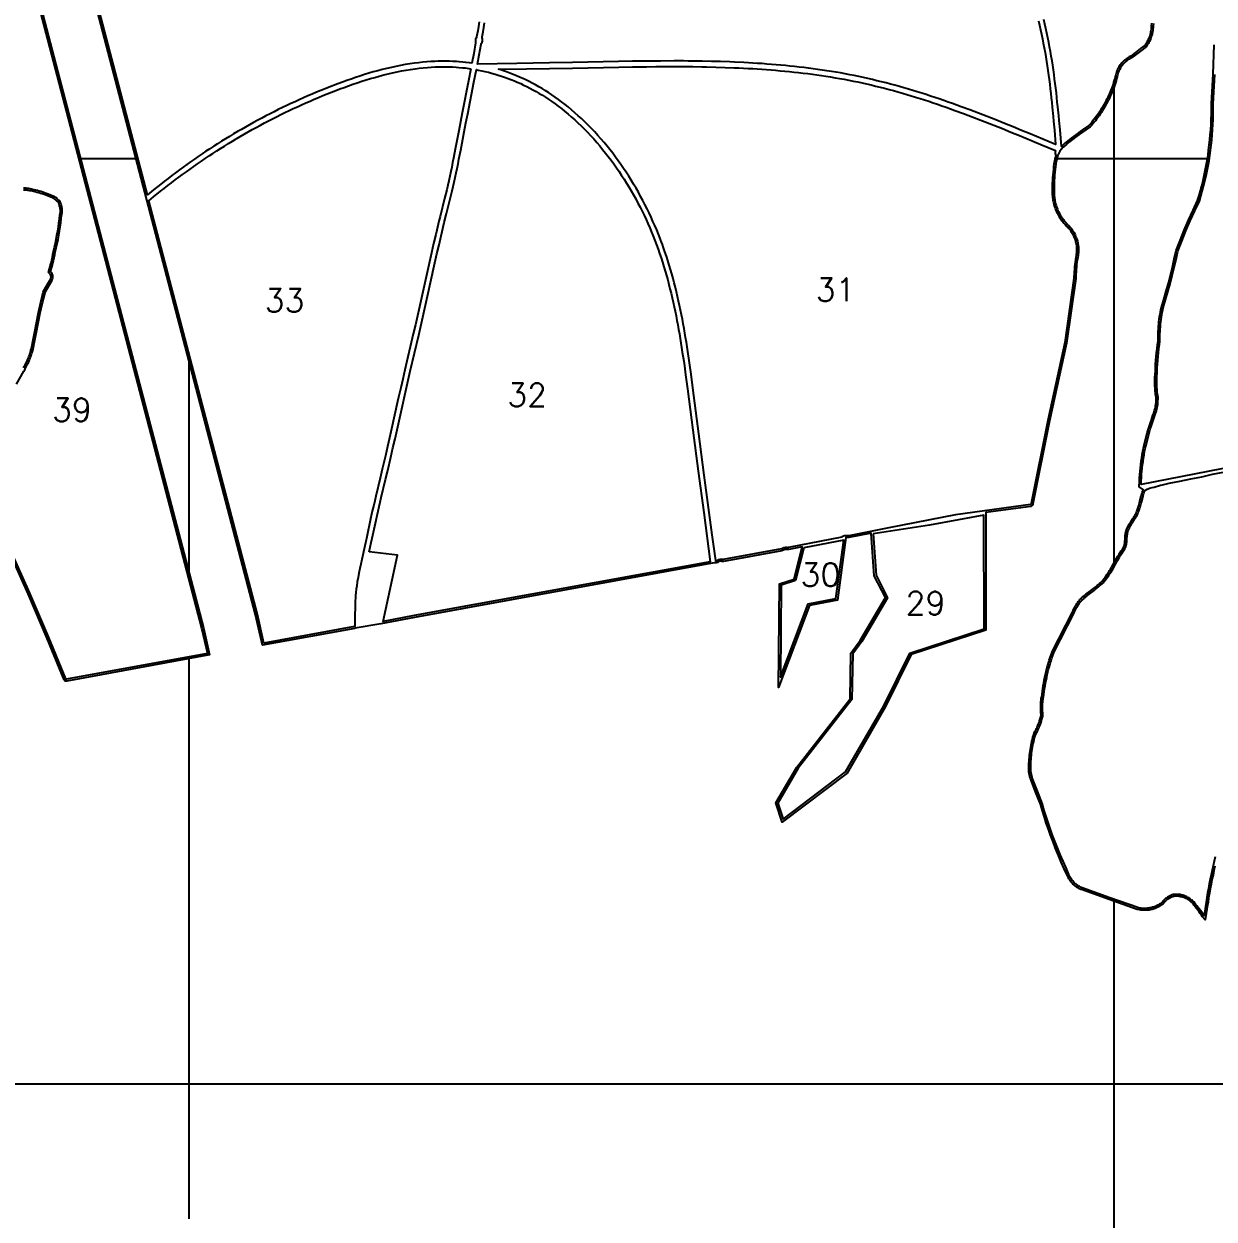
# Model space of a CAD drawing. Header units: metres. Extents: x 731436 to 734980, y 7842414 to 7847426.
# Drawn here: x 732121 to 733408, y 7845154 to 7846445 of the extents above; entities that cross this region are included whole.
import ezdxf
from ezdxf.enums import TextEntityAlignment as Align

# ---------------------------------------------------------------- set-up
doc = ezdxf.new("R2010")
doc.units = ezdxf.units.M
doc.header["$LTSCALE"] = 0.6
for name, color, linetype in [('0114001293', 1, 'Continuous'), ('0114001293025', 5, 'Continuous'), ('0114001293027', 5, 'Continuous'), ('0114001293029', 5, 'Continuous'), ('0114001293030', 5, 'Continuous'), ('0114001293031', 5, 'Continuous'), ('0114001293032', 5, 'Continuous'), ('0114001293033', 5, 'Continuous'), ('0114001293034', 5, 'Continuous'), ('0114001293035', 5, 'Continuous'), ('0114001293036', 5, 'Continuous'), ('0114001293039', 5, 'Continuous'), ('MALHA', 8, 'Continuous'), ('TEXTO', 7, 'Continuous')]:
    doc.layers.add(name, color=color, linetype=linetype)
doc.styles.add('Simplex', font='simplex.shx')

msp = doc.modelspace()

# ---------------------------------------------------------------- linework, layer by layer
at = {"layer": '0114001293'}
for points in [[(733342.3, 7846445.7), (733342, 7846443), (733342, 7846442.2), (733342, 7846440.9), (733341.9, 7846440.3), (733341.8, 7846439), (733341.6, 7846437.7), (733341.4, 7846436.4), (733341.1, 7846435.1), (733341, 7846434.4), (733340.7, 7846433.2), (733340.3, 7846431.9), (733340.1, 7846431.3), (733339.6, 7846430), (733339.2, 7846428.8), (733338.7, 7846427.6), (733338.1, 7846426.4), (733337.5, 7846425.2), (733336.9, 7846424.1), (733336.5, 7846423.5), (733335.8, 7846422.4), (733334.9, 7846421.1), (733329.7, 7846417), (733324.2, 7846412.8), (733318.8, 7846408.8), (733317.3, 7846408), (733316, 7846407.3), (733314.8, 7846406.5), (733313.6, 7846405.6), (733312.5, 7846404.6), (733311.8, 7846404), (733311.1, 7846403.3), (733310.4, 7846402.6), (733309.7, 7846401.9), (733308.8, 7846400.8), (733308.2, 7846400), (733307.4, 7846398.8), (733306.8, 7846398), (733306.3, 7846397.1), (733305.9, 7846396.2), (733305.5, 7846395.4), (733305.1, 7846394.5), (733304.7, 7846393.6), (733304.3, 7846392.7), (733303.9, 7846391.3), (733303.5, 7846389.8), (733303.3, 7846388.9), (733303.1, 7846388.1), (733302.6, 7846386), (733302, 7846383.9), (733301.3, 7846381.7), (733300.6, 7846379.6), (733299.9, 7846377.5), (733299.2, 7846375.4), (733298.4, 7846373.4), (733297.5, 7846371.3), (733296.7, 7846369.3), (733295.8, 7846367.2), (733294.8, 7846365.2), (733293.9, 7846363.2), (733292.9, 7846361.2), (733291.8, 7846359.3), (733290.7, 7846357.3), (733289.6, 7846355.4), (733288.5, 7846353.5), (733287.3, 7846351.6), (733286.1, 7846349.7), (733284.9, 7846347.9), (733283.6, 7846346.1), (733282.3, 7846344.3), (733281, 7846342.5), (733279.6, 7846340.7), (733278.2, 7846339), (733276.8, 7846337.3), (733275.4, 7846335.6), (733274.1, 7846334.2), (733269.4, 7846330.9), (733264.5, 7846327.5), (733259.6, 7846323.9), (733254.8, 7846320.3), (733249.2, 7846316), (733248.3, 7846315.2), (733246.9, 7846314), (733246.1, 7846313.2), (733244.9, 7846312), (733241.3, 7846307.8), (733238.8, 7846302.6), (733238.7, 7846302.2), (733238.3, 7846301.1), (733238, 7846300.2), (733237.9, 7846299.6), (733237.8, 7846299.2), (733237.4, 7846296.8), (733236.9, 7846293.9), (733236.5, 7846291), (733236.1, 7846287.9), (733235.8, 7846285), (733235.6, 7846282), (733235.4, 7846279.1), (733235.2, 7846276.1), (733235.1, 7846273), (733235.1, 7846270.1), (733235.1, 7846267.6), (733235, 7846264.8), (733235, 7846263.1), (733235, 7846262.1), (733235.1, 7846261.2), (733235.2, 7846259.7), (733235.4, 7846257.9), (733235.5, 7846256.9), (733235.7, 7846255.3), (733235.9, 7846254.3), (733236.3, 7846252.7), (733236.7, 7846251), (733237.2, 7846249.3), (733237.7, 7846247.7), (733238, 7846246.8), (733238.6, 7846245.2), (733239.2, 7846243.8), (733240, 7846242.1), (733240.4, 7846241.2), (733241.1, 7846239.9), (733242, 7846238.4), (733243, 7846236.7), (733244, 7846235.3), (733245, 7846233.9), (733246, 7846232.5), (733247.2, 7846231.2), (733248.3, 7846229.9), (733249.6, 7846228.6), (733250.2, 7846228), (733250.8, 7846227.4), (733252.4, 7846225.7), (733253.3, 7846224.6), (733254.2, 7846223.5), (733254.5, 7846222.9), (733255.2, 7846221.9), (733256.3, 7846220.2), (733257.3, 7846218.4), (733257.8, 7846217.3), (733258.3, 7846216.1), (733258.8, 7846214.9), (733259.3, 7846213.6), (733259.9, 7846211.6), (733260.3, 7846210.4), (733260.6, 7846209.2), (733260.8, 7846207.9), (733261.1, 7846206.4), (733261.2, 7846205.8), (733261.3, 7846204.6), (733261.4, 7846203.2), (733261.4, 7846201.9), (733261.4, 7846200.5), (733261.4, 7846199.3), (733260.9, 7846195.3), (733260.5, 7846192.8), (733260.1, 7846190.3), (733259.7, 7846187.8), (733259.4, 7846185.2), (733259.2, 7846182.6), (733258.9, 7846180), (733258.8, 7846177.4), (733258.6, 7846174.8), (733258.5, 7846172.3), (733258.5, 7846170.7), (733258.5, 7846170.3), (733248.6, 7846100.5), (733230.1, 7846016.3), (733212.2, 7845926.6), (733212, 7845925.9), (733211.8, 7845925.3), (733211.1, 7845924.4), (733210.2, 7845924), (733209.7, 7845923.9), (733161.3, 7845917.2), (733161.3, 7845790.1), (733080.6, 7845763.8), (733052.9, 7845707.6), (733011.2, 7845635.7), (732941, 7845582.6), (732934.1, 7845603.5), (732956.8, 7845642.1), (733014.4, 7845716), (733015.4, 7845765.2), (733025.3, 7845779.1), (733052.7, 7845825.4), (733040.5, 7845848.9), (733037.3, 7845895.1), (733013.3, 7845890.3), (733012.6, 7845890.2), (733011.7, 7845890.2), (733010.9, 7845890.3), (733010.3, 7845890.3), (733010, 7845890.3), (733010, 7845890.3), (733000.8, 7845822.7), (732970.6, 7845816.8), (732937, 7845728.2), (732938.1, 7845840.3), (732953.9, 7845845.3), (732962.7, 7845880.3), (732948.1, 7845877.4), (732947.4, 7845877.3), (732946.6, 7845877.3), (732945.9, 7845877.4), (732945.2, 7845877.4), (732944.3, 7845877.3), (732944.1, 7845877.3), (732943.4, 7845877.1), (732943.1, 7845876.9), (732942.6, 7845876.7), (732942.1, 7845876.5), (732941.3, 7845876.2), (732940.8, 7845876), (732877.5, 7845864.5), (732876.9, 7845864.5), (732875.9, 7845864.5), (732875.4, 7845864.6), (732874.6, 7845864.7), (732873.8, 7845864.7), (732873.1, 7845864.5), (732872.3, 7845864.1), (732871.5, 7845863.5), (732871, 7845863.4), (732870.6, 7845863.3), (732869.8, 7845863.1), (732867.7, 7845863), (732543.7, 7845803.9), (732507.1, 7845797.2), (732479.6, 7845792.2), (732479.1, 7845792.1), (732379.2, 7845773.9), (732371.8, 7845806.6), (732269.7, 7846196), (732254.3, 7846255.1), (732141.1, 7846687.4)], [(732098.2, 7846622), (732213.6, 7846181.3), (732315.5, 7845792.8), (732322.1, 7845763.4), (732167.7, 7845735.2), (732167.2, 7845735.1), (732165.9, 7845735.1), (732165.1, 7845736.3), (732164.9, 7845736.7), (732146.5, 7845781.3), (732125.9, 7845829.3), (732104.6, 7845877)], [(733408.8, 7845535.3), (733407.8, 7845530.4), (733406.8, 7845525.5), (733405.7, 7845520.6), (733404.8, 7845515.7), (733403.9, 7845510.8), (733403, 7845506), (733402.1, 7845501.1), (733401.4, 7845496.1), (733400.6, 7845491.2), (733399.2, 7845481.4), (733398.2, 7845477.3), (733395.5, 7845480.6), (733394.3, 7845482.3), (733393, 7845484.1), (733391.7, 7845485.9), (733390.3, 7845487.7), (733389, 7845489.4), (733387.6, 7845491.1), (733386.8, 7845492.4), (733386.2, 7845493.1), (733385.7, 7845493.8), (733384.9, 7845494.8), (733384.3, 7845495.4), (733383.8, 7845495.8), (733383.2, 7845496.4), (733382.5, 7845497.1), (733381.6, 7845497.8), (733380.9, 7845498.3), (733380.3, 7845498.7), (733379.6, 7845499.2), (733378.7, 7845499.7), (733377.6, 7845500.3), (733376.9, 7845500.6), (733376.1, 7845500.9), (733375.3, 7845501.2), (733374.5, 7845501.5), (733373.7, 7845501.7), (733372.9, 7845502), (733371.7, 7845502.2), (733370.9, 7845502.4), (733370.2, 7845502.5), (733368.8, 7845502.6), (733368, 7845502.7), (733367.3, 7845502.7), (733366.1, 7845502.7), (733365.2, 7845502.6), (733364.5, 7845502.5), (733364.2, 7845502.4), (733363.3, 7845502.2), (733362.6, 7845501.9), (733362, 7845501.7), (733361.3, 7845501.4), (733360.7, 7845501.1), (733360, 7845500.7), (733359.4, 7845500.4), (733358.8, 7845500), (733358.2, 7845499.6), (733357.3, 7845499), (733356.7, 7845498.6), (733356, 7845498), (733355.4, 7845497.4), (733354.7, 7845496.7), (733354.1, 7845496.1), (733353.7, 7845495.5), (733353, 7845494.7), (733352.4, 7845494.1), (733352.2, 7845493.9), (733350.9, 7845493), (733349.9, 7845492.4), (733349, 7845491.8), (733348.1, 7845491.3), (733347.1, 7845490.8), (733345.7, 7845490.1), (733344.1, 7845489.5), (733343.1, 7845489.1), (733342.1, 7845488.8), (733341, 7845488.5), (733340, 7845488.2), (733338.9, 7845488), (733337.8, 7845487.8), (733336.7, 7845487.7), (733335.7, 7845487.6), (733334.1, 7845487.5), (733332.9, 7845487.5), (733331.9, 7845487.5), (733330.8, 7845487.6), (733329.7, 7845487.7), (733328.6, 7845487.8), (733327.5, 7845488), (733326, 7845488.3), (733324.9, 7845488.5), (733294.7, 7845499.1), (733264.8, 7845509.8), (733263.9, 7845510.1), (733262.6, 7845510.7), (733261.4, 7845511.4), (733260.5, 7845511.9), (733259.4, 7845512.6), (733258.6, 7845513.2), (733257.8, 7845513.7), (733257.1, 7845514.3), (733256.4, 7845515), (733255.4, 7845515.9), (733254.4, 7845516.9), (733253.5, 7845518), (733252.7, 7845519.1), (733251.9, 7845520.3), (733251.1, 7845521.5), (733250.5, 7845522.7), (733249.8, 7845524), (733249.3, 7845525.4), (733246, 7845532.4), (733242.8, 7845539.6), (733239.7, 7845546.8), (733236.7, 7845554.1), (733233.9, 7845561.5), (733231.1, 7845568.8), (733228.8, 7845575.3), (733226.6, 7845581.7), (733224.5, 7845588.2), (733222.5, 7845594.8), (733220.7, 7845601.1), (733220.6, 7845601.5), (733215, 7845615.6), (733209.5, 7845630), (733209.3, 7845630.4), (733207.8, 7845637), (733207.7, 7845637.7), (733207.7, 7845639.7), (733207.7, 7845641.9), (733207.7, 7845644.1), (733207.8, 7845646.3), (733207.9, 7845648.5), (733208.1, 7845650.7), (733208.3, 7845652.8), (733208.5, 7845655), (733208.7, 7845657.2), (733209, 7845659.4), (733209.4, 7845661.5), (733209.7, 7845663.7), (733210.1, 7845665.8), (733210.6, 7845668), (733211.1, 7845670.1), (733211.6, 7845672.2), (733212.1, 7845674.4), (733212.7, 7845676.5), (733213.3, 7845678.4), (733213.6, 7845679.1), (733214.6, 7845680.9), (733215.1, 7845681.9), (733216.1, 7845683.9), (733216.6, 7845685), (733217.1, 7845686), (733217.9, 7845688.1), (733218.7, 7845690.2), (733219.4, 7845692.3), (733220, 7845694.5), (733220.3, 7845695.6), (733220.8, 7845697.7), (733220.9, 7845698.1), (733220.9, 7845698.5), (733220.9, 7845699), (733220.8, 7845700.6), (733220.6, 7845702.9), (733220.6, 7845704.2), (733220.5, 7845706.6), (733220.6, 7845709), (733220.6, 7845710.2), (733220.8, 7845712.6), (733220.9, 7845713.8), (733221.2, 7845716.2), (733221.6, 7845718.6), (733222, 7845720.7), (733222.1, 7845721), (733222.4, 7845723.9), (733222.8, 7845727), (733223.3, 7845730.1), (733223.8, 7845733.2), (733224.4, 7845736.3), (733225, 7845739.4), (733225.7, 7845742.5), (733226.4, 7845745.5), (733227.2, 7845748.6), (733228, 7845751.6), (733228.9, 7845754.6), (733229.8, 7845757.7), (733230.8, 7845760.7), (733231.8, 7845763.6), (733232.9, 7845766.5), (733233, 7845766.9), (733255, 7845809.6), (733255.2, 7845810.2), (733255.3, 7845810.6), (733255.6, 7845811.4), (733255.8, 7845811.8), (733257.1, 7845814.4), (733258, 7845816.1), (733258.8, 7845817.5), (733259.7, 7845818.9), (733260.5, 7845820.1), (733261.1, 7845821), (733261.7, 7845821.7), (733262.3, 7845822.5), (733263, 7845823.3), (733263.8, 7845824.1), (733264.7, 7845825), (733265.4, 7845825.7), (733266.4, 7845826.5), (733268, 7845827.8), (733269.8, 7845829.3), (733271.6, 7845830.7), (733277.2, 7845834.8), (733278.7, 7845836), (733280.1, 7845837.1), (733281.7, 7845838.4), (733282.9, 7845839.5), (733284.2, 7845840.6), (733285.4, 7845841.8), (733286.5, 7845842.9), (733287.6, 7845844.2), (733288.9, 7845845.7), (733290.1, 7845847.2), (733291.2, 7845848.8), (733292.4, 7845850.6), (733293.7, 7845852.5), (733294.9, 7845854.5), (733296, 7845856.2), (733297, 7845858), (733301.8, 7845866.4), (733302.9, 7845868.4), (733303.9, 7845870.1), (733305.2, 7845872.2), (733306.5, 7845874.2), (733307.5, 7845875.8), (733309.2, 7845878.2), (733309.7, 7845879), (733310.2, 7845879.8), (733310.5, 7845880.4), (733310.7, 7845880.9), (733310.8, 7845881.2), (733311.1, 7845882), (733311.1, 7845882.3), (733311.3, 7845883.1), (733311.4, 7845884), (733311.5, 7845885.3), (733311.8, 7845889.2), (733311.9, 7845891.4), (733312, 7845893), (733312.2, 7845894.2), (733312.3, 7845895), (733312.5, 7845895.8), (733312.7, 7845896.6), (733312.9, 7845897.3), (733313.2, 7845898.1), (733313.4, 7845898.9), (733314, 7845900.4), (733314.7, 7845901.8), (733315.4, 7845903.2), (733316.2, 7845904.6), (733317, 7845905.9), (733317.8, 7845907.2), (733320.5, 7845911.2), (733321.2, 7845912.4), (733321.6, 7845913), (733322.3, 7845914.2), (733322.9, 7845915.5), (733323.6, 7845916.8), (733324.1, 7845918.1), (733324.7, 7845919.5), (733325.4, 7845921.5), (733325.9, 7845922.9), (733326.5, 7845925), (733327.3, 7845927.8), (733327.8, 7845929.9), (733329.3, 7845935.7), (733329.7, 7845937.2), (733330.1, 7845938.8), (733330.4, 7845939.6), (733330.6, 7845940), (733330.9, 7845940.8), (733331.4, 7845941.6), (733331.7, 7845942), (733327, 7845945.2), (733327.2, 7845951.3), (733327.4, 7845954.9), (733327.6, 7845958.5), (733327.9, 7845962.1), (733328.3, 7845965.6), (733328.7, 7845969.2), (733329.2, 7845972.8), (733329.7, 7845976.4), (733330.3, 7845979.9), (733331, 7845983.5), (733331.7, 7845987), (733332.5, 7845990.5), (733333.5, 7845994.9), (733334.6, 7845999.2), (733335.8, 7846003.6), (733337.1, 7846007.9), (733338.4, 7846012.1), (733339.8, 7846016.4), (733341.2, 7846020.6), (733342.7, 7846024.8), (733343.3, 7846026.4), (733343.7, 7846028), (733344.1, 7846029.6), (733344.5, 7846031.2), (733344.8, 7846032.8), (733345, 7846034.4), (733345.2, 7846036.1), (733345.2, 7846036.9), (733345.3, 7846038.5), (733345.4, 7846040.2), (733345.4, 7846041.7), (733345.1, 7846043.3), (733344.8, 7846045), (733344.6, 7846046.7), (733344.4, 7846048.4), (733344.3, 7846050.2), (733344.1, 7846051.9), (733344, 7846053.7), (733344, 7846055.4), (733343.9, 7846057.1), (733343.9, 7846058.9), (733343.9, 7846060.6), (733344, 7846062.4), (733344, 7846064.1), (733344.2, 7846065.8), (733344.3, 7846067.6), (733344.5, 7846069.2), (733344.6, 7846073.4), (733344.8, 7846077.6), (733345.1, 7846081.8), (733345.4, 7846086.1), (733345.8, 7846090.3), (733346.3, 7846094.5), (733346.8, 7846098.7), (733347.4, 7846102.7), (733347.4, 7846105.2), (733347.4, 7846107.8), (733347.4, 7846110.4), (733347.5, 7846113), (733347.7, 7846115.7), (733347.9, 7846118.3), (733348.1, 7846120.9), (733348.4, 7846123.5), (733348.7, 7846126.1), (733349.1, 7846128.7), (733349.5, 7846131.3), (733350, 7846133.8), (733350.5, 7846136.4), (733351, 7846139), (733353.7, 7846147.7), (733356.2, 7846156.4), (733358.6, 7846165.1), (733360.8, 7846173.8), (733362.9, 7846182.5), (733364.9, 7846191.3), (733366.8, 7846200.3), (733371.2, 7846211.4), (733375.7, 7846222.4), (733380.4, 7846233.2), (733385.3, 7846244), (733390.2, 7846254.5), (733391.8, 7846259.8), (733393.3, 7846265.1), (733394.7, 7846270.5), (733396.1, 7846276), (733397.3, 7846281.4), (733398.5, 7846286.9), (733399.5, 7846292.4), (733400.5, 7846297.9), (733401.4, 7846303.4), (733402.1, 7846308.9), (733402.8, 7846314.5), (733403.4, 7846320), (733403.9, 7846325.6), (733404.3, 7846331.2), (733404.7, 7846336.7), (733404.9, 7846342.3), (733405, 7846347.9), (733405.1, 7846353.5), (733405, 7846359.2), (733406.8, 7846390.9), (733408.1, 7846422.6)], [(732121.1, 7846073.7), (732121.8, 7846075), (732122.5, 7846076.3), (732123.2, 7846077.7), (732123.8, 7846079), (732124.4, 7846080.4), (732125.1, 7846081.8), (732125.6, 7846083.1), (732126.2, 7846084.5), (732126.7, 7846085.9), (732127.3, 7846087.4), (732127.8, 7846088.8), (732128.2, 7846090.3), (732128.7, 7846091.7), (732129, 7846093), (732129.5, 7846094.6), (732131.4, 7846103.9), (732133.2, 7846113.1), (732134.8, 7846122.2), (732137.1, 7846133.4), (732139.6, 7846144.6), (732142.3, 7846155.4), (732142.7, 7846156.5), (732145.2, 7846160.9), (732147.6, 7846165.2), (732150, 7846169.3), (732150.5, 7846170.3), (732150.7, 7846171.3), (732150.8, 7846172.3), (732150.6, 7846173.3), (732150.2, 7846174.2), (732149.7, 7846175), (732148.1, 7846176.6), (732148.2, 7846177.8), (732148.3, 7846178.2), (732149.1, 7846180.8), (732149.9, 7846183.9), (732150.7, 7846187), (732151.4, 7846190.1), (732152.2, 7846193.4), (732152.8, 7846196.5), (732153.3, 7846199.3), (732154.4, 7846203.9), (732155.4, 7846208.2), (732156.3, 7846212.7), (732157.1, 7846217.1), (732157.9, 7846221.6), (732158.6, 7846225.9), (732159.2, 7846230.4), (732159.7, 7846234.8), (732160.2, 7846238.5), (732160.2, 7846239.1), (732160.5, 7846240.5), (732160.6, 7846240.9), (732160.8, 7846242.4), (732160.8, 7846243.2), (732160.8, 7846244), (732160.8, 7846244.7), (732160.7, 7846245.5), (732160.5, 7846246.7), (732160.4, 7846247), (732160, 7846248.6), (732159.8, 7846249.8), (732159.5, 7846250.9), (732159, 7846251.8), (732158.3, 7846252.6), (732157.9, 7846253), (732157.2, 7846253.6), (732156.4, 7846254.5), (732156, 7846254.9), (732155.4, 7846255.4), (732155, 7846255.7), (732154.6, 7846256), (732153.9, 7846256.5), (732153.6, 7846256.7), (732153.1, 7846256.9), (732152.3, 7846257.3), (732150.5, 7846258), (732148.7, 7846258.8), (732146.8, 7846259.5), (732144.9, 7846260.3), (732143.1, 7846260.9), (732141.2, 7846261.6), (732139.3, 7846262.2), (732137.4, 7846262.7), (732135.5, 7846263.3), (732133.6, 7846263.8), (732131.6, 7846264.3), (732129.2, 7846264.8), (732127.7, 7846265.1), (732126.5, 7846265.3), (732125.6, 7846265.4), (732124.3, 7846265.6), (732123.2, 7846265.7), (732121.7, 7846265.8), (732120.9, 7846265.8)]]:
    msp.add_lwpolyline(points, dxfattribs=at)
at = {"layer": '0114001293025'}
msp.add_lwpolyline([(733409.1, 7845545.4), (733408, 7845540.6), (733406.9, 7845535.7), (733405.8, 7845530.8), (733404.8, 7845525.9), (733403.8, 7845521), (733402.8, 7845516.1), (733401.9, 7845511.2), (733401, 7845506.3), (733400.2, 7845501.4), (733399.4, 7845496.4), (733398.6, 7845491.5), (733397.2, 7845481.8), (733397.2, 7845481.6), (733397.2, 7845481.6), (733397.1, 7845481.8), (733395.9, 7845483.5), (733394.6, 7845485.3), (733393.3, 7845487.1), (733391.9, 7845488.9), (733390.6, 7845490.6), (733389.2, 7845492.3), (733388.4, 7845493.5), (733387.8, 7845494.4), (733387.2, 7845495.1), (733386.4, 7845496.1), (733385.7, 7845496.8), (733385.2, 7845497.3), (733384.6, 7845497.9), (733383.8, 7845498.6), (733382.8, 7845499.3), (733382.1, 7845499.9), (733381.4, 7845500.4), (733380.6, 7845500.9), (733379.7, 7845501.4), (733378.5, 7845502), (733377.7, 7845502.4), (733376.8, 7845502.8), (733376, 7845503.1), (733375.1, 7845503.4), (733374.3, 7845503.7), (733373.4, 7845503.9), (733372.1, 7845504.2), (733371.2, 7845504.4), (733370.5, 7845504.5), (733368.9, 7845504.6), (733368.1, 7845504.7), (733367.3, 7845504.7), (733366, 7845504.7), (733364.9, 7845504.6), (733364.1, 7845504.5), (733363.7, 7845504.4), (733362.7, 7845504.1), (733362, 7845503.8), (733361.2, 7845503.5), (733360.5, 7845503.2), (733359.8, 7845502.9), (733359.1, 7845502.5), (733358.4, 7845502.1), (733357.7, 7845501.7), (733357.1, 7845501.3), (733356.1, 7845500.6), (733355.4, 7845500.1), (733354.7, 7845499.5), (733354, 7845498.8), (733353.3, 7845498.1), (733352.6, 7845497.4), (733352.1, 7845496.8), (733351.5, 7845496), (733351.1, 7845495.6), (733351, 7845495.5), (733349.7, 7845494.6), (733348.9, 7845494), (733348, 7845493.5), (733347.1, 7845493), (733346.2, 7845492.6), (733344.9, 7845491.9), (733343.4, 7845491.3), (733342.5, 7845491), (733341.5, 7845490.7), (733340.5, 7845490.4), (733339.5, 7845490.2), (733338.5, 7845490), (733337.5, 7845489.8), (733336.5, 7845489.7), (733335.5, 7845489.6), (733334, 7845489.5), (733333, 7845489.5), (733331.9, 7845489.5), (733330.9, 7845489.5), (733329.9, 7845489.6), (733328.9, 7845489.8), (733327.9, 7845489.9), (733326.4, 7845490.2), (733325.5, 7845490.5), (733295.3, 7845500.9), (733265.5, 7845511.7), (733264.7, 7845512), (733263.5, 7845512.5), (733262.3, 7845513.1), (733261.6, 7845513.6), (733260.5, 7845514.3), (733259.8, 7845514.8), (733259.1, 7845515.3), (733258.4, 7845515.9), (733257.7, 7845516.4), (733256.8, 7845517.3), (733255.9, 7845518.3), (733255.1, 7845519.3), (733254.3, 7845520.3), (733253.5, 7845521.4), (733252.9, 7845522.5), (733252.2, 7845523.6), (733251.7, 7845524.8), (733251.1, 7845526.2), (733247.9, 7845533.2), (733244.7, 7845540.4), (733241.6, 7845547.6), (733238.6, 7845554.9), (733235.7, 7845562.2), (733233, 7845569.5), (733230.7, 7845575.9), (733228.5, 7845582.4), (733226.4, 7845588.8), (733224.4, 7845595.3), (733222.6, 7845601.7), (733222.5, 7845602.1), (733216.9, 7845616.3), (733211.4, 7845630.7), (733211.3, 7845631), (733209.8, 7845637.4), (733209.7, 7845637.9), (733209.7, 7845639.7), (733209.7, 7845641.9), (733209.7, 7845644.1), (733209.8, 7845646.2), (733209.9, 7845648.4), (733210.1, 7845650.5), (733210.2, 7845652.7), (733210.5, 7845654.8), (733210.7, 7845656.9), (733211, 7845659.1), (733211.3, 7845661.2), (733211.7, 7845663.3), (733212.1, 7845665.4), (733212.5, 7845667.6), (733213, 7845669.7), (733213.5, 7845671.8), (733214, 7845673.8), (733214.6, 7845675.9), (733215.2, 7845677.8), (733215.4, 7845678.2), (733216.4, 7845680), (733216.9, 7845681), (733217.9, 7845683.1), (733218.4, 7845684.1), (733218.9, 7845685.3), (733219.8, 7845687.4), (733220.6, 7845689.6), (733221.3, 7845691.8), (733221.9, 7845694), (733222.2, 7845695.1), (733222.8, 7845697.3), (733222.8, 7845697.7), (733222.9, 7845698.4), (733222.9, 7845699.1), (733222.8, 7845700.7), (733222.6, 7845703.1), (733222.6, 7845704.2), (733222.5, 7845706.6), (733222.6, 7845708.9), (733222.6, 7845710.1), (733222.8, 7845712.4), (733222.9, 7845713.6), (733223.2, 7845715.9), (733223.6, 7845718.2), (733224, 7845720.4), (733224, 7845720.7), (733224.4, 7845723.6), (733224.8, 7845726.7), (733225.3, 7845729.8), (733225.8, 7845732.9), (733226.3, 7845735.9), (733227, 7845739), (733227.6, 7845742), (733228.3, 7845745.1), (733229.1, 7845748.1), (733229.9, 7845751.1), (733230.8, 7845754.1), (733231.7, 7845757.1), (733232.7, 7845760), (733233.7, 7845763), (733234.7, 7845765.8), (733234.9, 7845766), (733256.8, 7845808.8), (733257.1, 7845809.5), (733257.2, 7845810), (733257.5, 7845810.7), (733257.6, 7845810.9), (733258.9, 7845813.5), (733259.7, 7845815.1), (733260.5, 7845816.5), (733261.3, 7845817.8), (733262.1, 7845819), (733262.7, 7845819.8), (733263.2, 7845820.4), (733263.8, 7845821.2), (733264.5, 7845821.9), (733265.2, 7845822.7), (733266.1, 7845823.5), (733266.8, 7845824.2), (733267.7, 7845825), (733269.2, 7845826.3), (733271, 7845827.7), (733272.8, 7845829.1), (733278.4, 7845833.2), (733279.9, 7845834.4), (733281.3, 7845835.5), (733282.9, 7845836.9), (733284.2, 7845838), (733285.5, 7845839.2), (733286.8, 7845840.4), (733287.9, 7845841.5), (733289.1, 7845842.9), (733290.4, 7845844.4), (733291.7, 7845846), (733292.8, 7845847.6), (733294.1, 7845849.4), (733295.4, 7845851.4), (733296.6, 7845853.4), (733297.7, 7845855.2), (733298.8, 7845857), (733303.5, 7845865.5), (733304.6, 7845867.4), (733305.6, 7845869.1), (733306.9, 7845871.1), (733308.2, 7845873.2), (733309.2, 7845874.7), (733310.9, 7845877.1), (733311.4, 7845878), (733311.9, 7845878.8), (733312.3, 7845879.6), (733312.6, 7845880.1), (733312.7, 7845880.6), (733313, 7845881.5), (733313.1, 7845881.9), (733313.3, 7845882.8), (733313.4, 7845883.8), (733313.5, 7845885.2), (733313.8, 7845889.1), (733313.9, 7845891.3), (733314, 7845892.8), (733314.2, 7845893.9), (733314.3, 7845894.6), (733314.5, 7845895.3), (733314.6, 7845896), (733314.8, 7845896.8), (733315.1, 7845897.5), (733315.3, 7845898.2), (733315.9, 7845899.6), (733316.5, 7845900.9), (733317.2, 7845902.2), (733317.9, 7845903.5), (733318.7, 7845904.8), (733319.5, 7845906.1), (733322.1, 7845910.1), (733322.9, 7845911.3), (733323.3, 7845912), (733324, 7845913.3), (733324.7, 7845914.6), (733325.4, 7845915.9), (733326, 7845917.3), (733326.6, 7845918.8), (733327.3, 7845920.8), (733327.8, 7845922.3), (733328.5, 7845924.4), (733329.2, 7845927.3), (733329.8, 7845929.4), (733331.2, 7845935.2), (733331.6, 7845936.7), (733332, 7845938.1), (733332.3, 7845938.9), (733332.4, 7845939.2), (733332.7, 7845939.9), (733333.1, 7845940.5), (733333.3, 7845940.8), (733333.5, 7845941.1), (733333.7, 7845941.3), (733334, 7845941.6), (733334.3, 7845941.8), (733334.9, 7845942.2), (733335.2, 7845942.4), (733335.8, 7845942.7), (733336.6, 7845943), (733337.3, 7845943.3), (733338, 7845943.5), (733340.9, 7845944.2), (733343.1, 7845944.8), (733350, 7845946.8), (733352.3, 7845947.4), (733355.2, 7845948.1), (733359.4, 7845949.2), (733370.8, 7845951.2), (733382.8, 7845953.6), (733394.6, 7845956), (733406.4, 7845958.6), (733577, 7845990.1)], dxfattribs=at)
at = {"layer": '0114001293027'}
msp.add_lwpolyline([(733532.5, 7845987.4), (733329.1, 7845947.6), (733329.2, 7845951.2), (733329.4, 7845954.7), (733329.6, 7845958.3), (733329.9, 7845961.9), (733330.3, 7845965.4), (733330.7, 7845969), (733331.2, 7845972.5), (733331.7, 7845976), (733332.3, 7845979.6), (733332.9, 7845983.1), (733333.6, 7845986.6), (733334.4, 7845990.1), (733335.5, 7845994.4), (733336.6, 7845998.7), (733337.7, 7846003), (733339, 7846007.3), (733340.3, 7846011.5), (733341.7, 7846015.8), (733343.1, 7846020), (733344.6, 7846024.2), (733345.2, 7846025.8), (733345.6, 7846027.4), (733346.1, 7846029.1), (733346.4, 7846030.8), (733346.7, 7846032.5), (733347, 7846034.2), (733347.2, 7846035.9), (733347.2, 7846036.7), (733347.3, 7846038.5), (733347.4, 7846040.2), (733347.4, 7846041.9), (733347.1, 7846043.6), (733346.8, 7846045.3), (733346.6, 7846047), (733346.4, 7846048.6), (733346.3, 7846050.3), (733346.1, 7846052), (733346, 7846053.8), (733346, 7846055.5), (733345.9, 7846057.2), (733345.9, 7846058.9), (733345.9, 7846060.6), (733346, 7846062.3), (733346, 7846064), (733346.2, 7846065.7), (733346.3, 7846067.4), (733346.5, 7846069.1), (733346.6, 7846073.3), (733346.8, 7846077.5), (733347.1, 7846081.7), (733347.4, 7846085.9), (733347.8, 7846090.1), (733348.3, 7846094.3), (733348.8, 7846098.4), (733349.4, 7846102.6), (733349.4, 7846105.2), (733349.4, 7846107.8), (733349.4, 7846110.4), (733349.5, 7846112.9), (733349.7, 7846115.5), (733349.9, 7846118.1), (733350.1, 7846120.7), (733350.4, 7846123.2), (733350.7, 7846125.8), (733351.1, 7846128.4), (733351.5, 7846130.9), (733351.9, 7846133.5), (733352.4, 7846136), (733353, 7846138.5), (733355.6, 7846147.2), (733358.1, 7846155.8), (733360.5, 7846164.6), (733362.8, 7846173.3), (733364.9, 7846182.1), (733366.9, 7846190.9), (733368.7, 7846199.7), (733373.1, 7846210.7), (733377.5, 7846221.6), (733382.2, 7846232.4), (733387.1, 7846243.2), (733392.1, 7846253.8), (733393.7, 7846259.2), (733395.2, 7846264.6), (733396.7, 7846270), (733398, 7846275.5), (733399.3, 7846281), (733400.4, 7846286.5), (733401.5, 7846292), (733402.5, 7846297.5), (733403.3, 7846303.1), (733404.1, 7846308.7), (733404.8, 7846314.2), (733405.4, 7846319.8), (733405.9, 7846325.4), (733406.3, 7846331), (733406.7, 7846336.6), (733406.9, 7846342.2), (733407, 7846347.9), (733407.1, 7846353.5), (733407, 7846359.1), (733408.8, 7846390.8)], dxfattribs=at)
at = {"layer": '0114001293029'}
msp.add_lwpolyline([(733039.5, 7845894.4), (733042.5, 7845849.5), (733055, 7845825.3), (733027, 7845778), (733017.4, 7845764.5), (733016.4, 7845715.3), (732958.5, 7845641), (732936.3, 7845603.3), (732942.1, 7845585.9), (733009.6, 7845637.1), (733051.1, 7845708.5), (733079.1, 7845765.5), (733159.3, 7845791.6), (733159.2, 7845914.3), (733131.8, 7845909.4), (733100.3, 7845903.6), (733039.5, 7845894.4)], close=True, dxfattribs=at)
at = {"layer": '0114001293030'}
msp.add_lwpolyline([(732964.5, 7845879.3), (732955.6, 7845843.7), (732940.1, 7845838.9), (732939.2, 7845739.4), (732969.1, 7845818.6), (732999, 7845824.4), (733007.6, 7845887.6), (732964.5, 7845879.3)], close=True, dxfattribs=at)
at = {"layer": '0114001293031'}
msp.add_lwpolyline([(732811.2, 7846208.1), (732811, 7846208.4), (732811, 7846208.5), (732809.1, 7846213.3), (732807.3, 7846218.1), (732805.4, 7846222.7), (732803.4, 7846227.4), (732801.4, 7846231.9), (732799.3, 7846236.5), (732797.2, 7846241.1), (732795, 7846245.6), (732792.7, 7846250.1), (732790.4, 7846254.6), (732788, 7846259), (732785.6, 7846263.4), (732783.1, 7846267.8), (732780.5, 7846272.1), (732777.9, 7846276.5), (732775.2, 7846280.7), (732772.5, 7846285), (732769.7, 7846289.2), (732766.8, 7846293.4), (732763.9, 7846297.5), (732761, 7846301.5), (732757.9, 7846305.5), (732754.8, 7846309.6), (732751.7, 7846313.4), (732748.5, 7846317.3), (732745.2, 7846321.2), (732741.8, 7846324.9), (732738.4, 7846328.7), (732735, 7846332.3), (732731.4, 7846336), (732727.8, 7846339.5), (732724.1, 7846343.1), (732720.7, 7846346.1), (732717, 7846349.4), (732713.5, 7846352.5), (732709.7, 7846355.6), (732706.4, 7846358.2), (732702.4, 7846361.3), (732699.2, 7846363.7), (732695.5, 7846366.3), (732692.1, 7846368.6), (732688.4, 7846371.1), (732685, 7846373.2), (732681.5, 7846375.4), (732678, 7846377.4), (732674.5, 7846379.4), (732670.8, 7846381.4), (732667.7, 7846383), (732664, 7846384.8), (732660.8, 7846386.3), (732657.2, 7846387.9), (732653.8, 7846389.3), (732650.2, 7846390.8), (732646.7, 7846392.1), (732643, 7846393.5), (732639.7, 7846394.6), (732635.8, 7846395.9), (732634.3, 7846396.3), (732664.5, 7846396.8), (732689.5, 7846397.2), (732714.5, 7846397.6), (732764.5, 7846398.6), (732779.4, 7846398.9), (732794.4, 7846399.1), (732804.4, 7846399.2), (732814.4, 7846399.3), (732824.4, 7846399.3), (732829.4, 7846399.3), (732839.4, 7846399.2), (732844.4, 7846399.2), (732854.3, 7846399), (732859.3, 7846399), (732869.3, 7846398.7), (732879.3, 7846398.4), (732889.3, 7846398), (732894.2, 7846397.8), (732899.2, 7846397.6), (732904.2, 7846397.3), (732909.2, 7846397), (732914.1, 7846396.7), (732919.1, 7846396.4), (732924.1, 7846396), (732929.1, 7846395.7), (732934, 7846395.2), (732939, 7846394.8), (732944, 7846394.3), (732948.9, 7846393.9), (732953.9, 7846393.3), (732958.8, 7846392.8), (732963.8, 7846392.2), (732968.7, 7846391.6), (732973.7, 7846390.9), (732978.6, 7846390.3), (732983.5, 7846389.6), (732988.4, 7846388.8), (732993.4, 7846388), (732998.3, 7846387.2), (733003.2, 7846386.4), (733008.1, 7846385.5), (733013, 7846384.6), (733017.8, 7846383.6), (733022.7, 7846382.6), (733027.6, 7846381.6), (733032.4, 7846380.5), (733037.3, 7846379.4), (733042.1, 7846378.2), (733047, 7846377), (733051.8, 7846375.8), (733056.6, 7846374.5), (733061.4, 7846373.2), (733066.2, 7846371.9), (733071, 7846370.5), (733075.8, 7846369.1), (733080.5, 7846367.7), (733085.3, 7846366.2), (733090.1, 7846364.7), (733094.8, 7846363.2), (733099.5, 7846361.7), (733104.3, 7846360.1), (733109, 7846358.5), (733113.7, 7846356.9), (733118.4, 7846355.3), (733123.1, 7846353.6), (733127.8, 7846351.9), (733137.2, 7846348.5), (733146.5, 7846345), (733155.9, 7846341.4), (733160.5, 7846339.6), (733169.8, 7846336), (733179.1, 7846332.3), (733188.3, 7846328.5), (733197.6, 7846324.7), (733211.4, 7846319), (733220.6, 7846315.2), (733236.6, 7846308.5), (733236.3, 7846307.5), (733236.1, 7846306.4), (733236.1, 7846305.3), (733236.4, 7846304.2), (733236.9, 7846303.1), (733236.9, 7846302.9), (733236.8, 7846302.8), (733236.4, 7846301.7), (733236.1, 7846300.7), (733235.9, 7846300), (733235.8, 7846299.6), (733235.4, 7846297.1), (733234.9, 7846294.2), (733234.5, 7846291.3), (733234.2, 7846288.2), (733233.9, 7846285.1), (733233.6, 7846282.1), (733233.4, 7846279.2), (733233.2, 7846276.2), (733233.1, 7846273.1), (733233.1, 7846270.1), (733233.1, 7846267.6), (733233, 7846264.9), (733233, 7846263), (733233, 7846262.1), (733233.1, 7846261.1), (733233.2, 7846259.6), (733233.4, 7846257.6), (733233.5, 7846256.6), (733233.8, 7846254.9), (733233.9, 7846253.9), (733234.3, 7846252.2), (733234.7, 7846250.5), (733235.2, 7846248.7), (733235.8, 7846247.1), (733236.1, 7846246.1), (733236.7, 7846244.5), (733237.4, 7846243), (733238.2, 7846241.2), (733238.6, 7846240.3), (733239.4, 7846238.9), (733240.2, 7846237.4), (733241.3, 7846235.7), (733242.3, 7846234.2), (733243.4, 7846232.7), (733244.5, 7846231.3), (733245.6, 7846229.9), (733246.9, 7846228.5), (733248.2, 7846227.2), (733248.8, 7846226.5), (733249.4, 7846226), (733250.9, 7846224.4), (733251.7, 7846223.4), (733252.6, 7846222.3), (733252.9, 7846221.8), (733253.5, 7846220.8), (733254.6, 7846219.2), (733255.5, 7846217.5), (733256, 7846216.4), (733256.5, 7846215.3), (733257, 7846214.1), (733257.4, 7846213), (733258, 7846211.1), (733258.3, 7846209.9), (733258.6, 7846208.7), (733258.9, 7846207.5), (733259.1, 7846206.1), (733259.2, 7846205.5), (733259.3, 7846204.4), (733259.4, 7846203.1), (733259.4, 7846201.9), (733259.4, 7846200.5), (733259.4, 7846199.4), (733258.9, 7846195.5), (733258.5, 7846193.1), (733258.1, 7846190.6), (733257.8, 7846188), (733257.5, 7846185.4), (733257.2, 7846182.8), (733257, 7846180.1), (733256.8, 7846177.5), (733256.6, 7846174.9), (733256.5, 7846172.4), (733256.5, 7846170.8), (733256.5, 7846170.5), (733246.6, 7846100.9), (733228.2, 7846016.7), (733210.3, 7845927), (733210.2, 7845926.6), (733210, 7845926.3), (733209.8, 7845926), (733209.6, 7845925.9), (733209.4, 7845925.9), (733128.4, 7845914.7), (733056.3, 7845900.9), (733013, 7845892.3), (733012.4, 7845892.2), (733011.8, 7845892.2), (733011, 7845892.3), (733010.2, 7845892.3), (733009.8, 7845892.3), (733008.6, 7845892.1), (733008.3, 7845892), (733007.4, 7845891.7), (733006.6, 7845891.4), (733006, 7845891), (733005.6, 7845890.9), (733005.4, 7845890.8), (732947.8, 7845879.4), (732947.2, 7845879.3), (732946.7, 7845879.3), (732946, 7845879.4), (732945.1, 7845879.4), (732944, 7845879.3), (732943.7, 7845879.2), (732942.7, 7845879), (732942.3, 7845878.8), (732941.8, 7845878.6), (732941.3, 7845878.3), (732940.6, 7845878.1), (732940.4, 7845878), (732877.3, 7845866.5), (732876.9, 7845866.5), (732876.2, 7845866.5), (732875.7, 7845866.6), (732874.6, 7845866.7), (732873.5, 7845866.6), (732872.4, 7845866.3), (732871.4, 7845865.8), (732870.6, 7845865.3), (732870.4, 7845865.3), (732870.2, 7845865.2), (732869.5, 7845865.1), (732869.3, 7845865.1), (732869.2, 7845865.4), (732865.5, 7845893.3), (732856.9, 7845957.7), (732851.1, 7846002.3), (732844.6, 7846051.9), (732842.6, 7846066.8), (732841.2, 7846076.7), (732840.5, 7846081.7), (732839.1, 7846091.5), (732838.3, 7846096.5), (732837.5, 7846101.5), (732836.7, 7846106.4), (732835.9, 7846111.3), (732835, 7846116.3), (732834.1, 7846121.3), (732833.2, 7846126.2), (732832.2, 7846131.1), (732831.2, 7846136), (732830.2, 7846141), (732829.1, 7846145.9), (732828, 7846150.8), (732826.8, 7846155.7), (732825.6, 7846160.6), (732824.4, 7846165.4), (732823.1, 7846170.3), (732821.8, 7846175.1), (732820.4, 7846180), (732818.9, 7846184.8), (732817.4, 7846189.6), (732815.9, 7846194.4), (732814.3, 7846199.1), (732813.2, 7846202.2), (732811.2, 7846208.1)], close=True, dxfattribs=at)
at = {"layer": '0114001293032'}
msp.add_lwpolyline([(732494.7, 7845875), (732495.8, 7845879.9), (732496.9, 7845884.8), (732497.9, 7845889.7), (732502, 7845909.2), (732503.1, 7845914.1), (732504.2, 7845918.9), (732505.3, 7845923.8), (732506.4, 7845928.7), (732507.6, 7845933.5), (732512.3, 7845953), (732514.6, 7845962.7), (732518.1, 7845977.3), (732520.3, 7845987.1), (732522.6, 7845996.9), (732524.8, 7846006.6), (732531.2, 7846035.9), (732532.3, 7846040.8), (732534.5, 7846050.5), (732536.7, 7846060.3), (732539, 7846070), (732548.2, 7846108.9), (732550.4, 7846118.7), (732552.7, 7846128.4), (732554.9, 7846138.2), (732557, 7846148), (732565.7, 7846187), (732567.8, 7846196.8), (732570.1, 7846206.5), (732572.3, 7846216.2), (732573.5, 7846221.1), (732575.8, 7846230.8), (732578.2, 7846240.5), (732581.8, 7846255), (732584.2, 7846264.8), (732585.4, 7846269.6), (732586.5, 7846274.5), (732587.6, 7846279.4), (732588.7, 7846284.3), (732589.7, 7846289.2), (732590.7, 7846294.2), (732591.7, 7846299.1), (732593.6, 7846309), (732597.3, 7846328.6), (732599.2, 7846338.4), (732601.1, 7846348.2), (732607.9, 7846382.5), (732610.5, 7846395.9), (732612.5, 7846395.5), (732616.4, 7846394.7), (732619.7, 7846394), (732623.6, 7846393.1), (732626.9, 7846392.2), (732630.7, 7846391.1), (732634, 7846390.1), (732637.7, 7846388.9), (732641, 7846387.8), (732644.7, 7846386.5), (732647.9, 7846385.2), (732651.6, 7846383.8), (732654.7, 7846382.4), (732658.4, 7846380.8), (732661.5, 7846379.3), (732665, 7846377.6), (732668.1, 7846376), (732671.6, 7846374.2), (732675, 7846372.2), (732678.4, 7846370.2), (732681.8, 7846368.2), (732685.1, 7846366.1), (732688.8, 7846363.6), (732692.1, 7846361.4), (732695.7, 7846358.8), (732698.9, 7846356.5), (732702.8, 7846353.4), (732705.9, 7846351), (732709.7, 7846347.8), (732713.1, 7846344.9), (732716.8, 7846341.7), (732720, 7846338.6), (732723.6, 7846335.2), (732727.1, 7846331.8), (732730.6, 7846328.2), (732734, 7846324.6), (732737.3, 7846321), (732740.6, 7846317.3), (732743.8, 7846313.5), (732747, 7846309.7), (732750.1, 7846305.8), (732753.1, 7846301.9), (732756.1, 7846298), (732759, 7846294), (732761.9, 7846289.9), (732764.7, 7846285.8), (732767.5, 7846281.7), (732770.2, 7846277.5), (732772.8, 7846273.3), (732775.4, 7846269.1), (732777.9, 7846264.8), (732780.3, 7846260.5), (732782.7, 7846256.2), (732785.1, 7846251.8), (732787.4, 7846247.4), (732789.6, 7846243), (732791.8, 7846238.5), (732793.9, 7846234), (732795.9, 7846229.5), (732797.9, 7846225), (732799.8, 7846220.4), (732801.7, 7846215.8), (732803.5, 7846211.2), (732805.3, 7846206.5), (732807, 7846201.9), (732808.6, 7846197.2), (732810.2, 7846192.5), (732811.7, 7846187.8), (732813.2, 7846183), (732814.6, 7846178.3), (732816, 7846173.5), (732817.3, 7846168.7), (732818.6, 7846163.9), (732819.8, 7846159.1), (732821, 7846154.2), (732822.2, 7846149.4), (732823.3, 7846144.5), (732824.3, 7846139.7), (732825.3, 7846134.8), (732826.3, 7846129.9), (732827.3, 7846125), (732828.2, 7846120.2), (732829.1, 7846115.2), (732829.9, 7846110.3), (732830.8, 7846105.4), (732831.6, 7846100.5), (732832.4, 7846095.6), (732833.1, 7846090.7), (732834.6, 7846080.8), (732835.3, 7846075.8), (732836.7, 7846066), (732838.6, 7846051.1), (732844.5, 7846006.5), (732850.3, 7845961.9), (732856.2, 7845917.2), (732863.3, 7845864), (732543.4, 7845805.9), (732509.7, 7845799.7), (732525.1, 7845871.3), (732494.7, 7845875)], close=True, dxfattribs=at)
at = {"layer": '0114001293033'}
msp.add_lwpolyline([(732604.6, 7846396.9), (732602.1, 7846383.7), (732595.2, 7846349.4), (732593.3, 7846339.6), (732591.4, 7846329.7), (732587.7, 7846310.1), (732585.8, 7846300.3), (732584.8, 7846295.4), (732583.8, 7846290.5), (732582.8, 7846285.7), (732581.8, 7846280.8), (732580.7, 7846275.9), (732579.6, 7846271.1), (732578.4, 7846266.2), (732576, 7846256.5), (732571.2, 7846237.1), (732570, 7846232.2), (732567.6, 7846222.5), (732566.5, 7846217.6), (732564.2, 7846207.9), (732562, 7846198.1), (732559.8, 7846188.3), (732551.2, 7846149.3), (732549, 7846139.5), (732546.8, 7846129.8), (732544.6, 7846120.1), (732542.3, 7846110.3), (732533.2, 7846071.4), (732530.9, 7846061.6), (732528.7, 7846051.9), (732526.4, 7846042.1), (732525.4, 7846037.2), (732518.9, 7846007.9), (732516.7, 7845998.2), (732514.5, 7845988.5), (732512.2, 7845978.7), (732508.8, 7845964.1), (732506.5, 7845954.4), (732501.8, 7845935), (732500.6, 7845930.1), (732499.5, 7845925.3), (732498.3, 7845920.4), (732497.2, 7845915.5), (732496.2, 7845910.5), (732492, 7845891), (732491, 7845886.1), (732489.9, 7845881.2), (732486.6, 7845866.6), (732485.6, 7845861.7), (732484.5, 7845856.8), (732483.5, 7845851.9), (732482.6, 7845847), (732481.8, 7845842.4), (732481.2, 7845838), (732480.7, 7845834.5), (732480.3, 7845830.9), (732480, 7845827.8), (732479.7, 7845824.7), (732479.6, 7845821.8), (732479.4, 7845818.1), (732479.3, 7845813.1), (732479.2, 7845808), (732479.2, 7845794.7), (732479.2, 7845794.4), (732479.1, 7845794.2), (732479, 7845794.1), (732478.7, 7845794.1), (732380.8, 7845776.2), (732373.8, 7845807.1), (732271.7, 7846196.5), (732256.5, 7846254.3), (732261.4, 7846258.3), (732269.2, 7846264.5), (732273.1, 7846267.6), (732277.1, 7846270.6), (732281, 7846273.7), (732285, 7846276.7), (732288.9, 7846279.7), (732292.9, 7846282.7), (732297, 7846285.6), (732301, 7846288.5), (732305, 7846291.4), (732309.1, 7846294.3), (732313.2, 7846297.1), (732317.3, 7846299.9), (732321.5, 7846302.7), (732325.6, 7846305.4), (732329.8, 7846308.1), (732334, 7846310.8), (732338.2, 7846313.4), (732342.5, 7846316.1), (732346.7, 7846318.7), (732351, 7846321.2), (732355.3, 7846323.7), (732359.6, 7846326.2), (732363.9, 7846328.7), (732368.2, 7846331.1), (732372.6, 7846333.5), (732377, 7846335.9), (732381.4, 7846338.3), (732385.8, 7846340.6), (732390.2, 7846342.9), (732394.6, 7846345.1), (732399.1, 7846347.3), (732403.6, 7846349.5), (732408.1, 7846351.7), (732412.6, 7846353.8), (732417.1, 7846355.9), (732421.6, 7846358), (732426.2, 7846360), (732430.7, 7846362), (732435.3, 7846364), (732439.9, 7846365.9), (732444.5, 7846367.8), (732449.1, 7846369.7), (732453.7, 7846371.5), (732458.4, 7846373.3), (732463, 7846375.1), (732467.7, 7846376.8), (732472.3, 7846378.5), (732477, 7846380.2), (732481.7, 7846381.8), (732486.5, 7846383.3), (732491.2, 7846384.8), (732495.9, 7846386.2), (732500.7, 7846387.6), (732505.5, 7846388.9), (732510.3, 7846390.2), (732515.1, 7846391.4), (732519.9, 7846392.5), (732524.8, 7846393.5), (732529.6, 7846394.5), (732534.5, 7846395.4), (732539.4, 7846396.2), (732544.3, 7846396.9), (732548.7, 7846397.4), (732553.1, 7846397.9), (732557.5, 7846398.3), (732561.5, 7846398.6), (732565.9, 7846398.8), (732569.4, 7846398.9), (732573.8, 7846399), (732577.2, 7846399), (732581.2, 7846398.9), (732584.6, 7846398.8), (732588.6, 7846398.6), (732591.5, 7846398.4), (732595.4, 7846398), (732598.4, 7846397.7), (732602.3, 7846397.2), (732604.6, 7846396.9)], close=True, dxfattribs=at)
at = {"layer": '0114001293034'}
msp.add_lwpolyline([(733340.3, 7846446), (733340, 7846443.1), (733340, 7846442.3), (733340, 7846441), (733339.9, 7846440.4), (733339.8, 7846439.2), (733339.6, 7846437.9), (733339.4, 7846436.7), (733339.2, 7846435.5), (733339, 7846434.9), (733338.7, 7846433.7), (733338.4, 7846432.5), (733338.2, 7846431.9), (733337.8, 7846430.7), (733337.3, 7846429.5), (733336.8, 7846428.4), (733336.3, 7846427.3), (733335.7, 7846426.2), (733335.1, 7846425.1), (733334.8, 7846424.5), (733334.2, 7846423.5), (733333.5, 7846422.4), (733328.5, 7846418.6), (733323, 7846414.4), (733317.8, 7846410.5), (733316.3, 7846409.8), (733315, 7846409), (733313.7, 7846408.1), (733312.4, 7846407.2), (733311.2, 7846406.2), (733310.4, 7846405.5), (733309.6, 7846404.7), (733308.9, 7846404), (733308.2, 7846403.2), (733307.2, 7846402), (733306.6, 7846401.2), (733305.7, 7846399.9), (733305.1, 7846399), (733304.6, 7846398.1), (733304.1, 7846397.2), (733303.6, 7846396.2), (733303.2, 7846395.3), (733302.8, 7846394.3), (733302.5, 7846393.3), (733302, 7846391.8), (733301.6, 7846390.3), (733301.3, 7846389.3), (733301.2, 7846388.5), (733300.7, 7846386.5), (733300.1, 7846384.4), (733299.4, 7846382.3), (733298.7, 7846380.3), (733298, 7846378.2), (733297.3, 7846376.1), (733296.5, 7846374.1), (733295.7, 7846372.1), (733294.8, 7846370.1), (733293.9, 7846368.1), (733293, 7846366.1), (733292.1, 7846364.1), (733291.1, 7846362.2), (733290.1, 7846360.2), (733289, 7846358.3), (733287.9, 7846356.4), (733286.8, 7846354.5), (733285.6, 7846352.7), (733284.4, 7846350.8), (733283.2, 7846349), (733282, 7846347.2), (733280.7, 7846345.5), (733279.4, 7846343.7), (733278.1, 7846342), (733276.7, 7846340.3), (733275.3, 7846338.6), (733273.9, 7846336.9), (733272.7, 7846335.7), (733268.2, 7846332.6), (733263.3, 7846329.1), (733258.4, 7846325.5), (733253.6, 7846321.9), (733247.9, 7846317.5), (733247, 7846316.7), (733245.6, 7846315.5), (733244.7, 7846314.7), (733243.4, 7846313.3), (733242.9, 7846312.7), (733241.4, 7846330.9), (733240.5, 7846340.9), (733240, 7846345.9), (733239.1, 7846355.9), (733238.5, 7846360.9), (733238, 7846365.8), (733237.5, 7846370.8), (733236.9, 7846375.8), (733236.3, 7846380.8), (733235.6, 7846385.8), (733235, 7846390.7), (733234.3, 7846395.7), (733233.5, 7846400.7), (733232.8, 7846405.6), (733231.9, 7846410.6), (733231.1, 7846415.6), (733230.2, 7846420.5), (733229.3, 7846425.4), (733228.3, 7846430.4), (733227.3, 7846435.3), (733226.2, 7846440.2), (733225.1, 7846445.1), (733223.9, 7846450)], dxfattribs=at)
at = {"layer": '0114001293035'}
msp.add_lwpolyline([(733218.1, 7846448.7), (733219.2, 7846443.9), (733220.3, 7846439), (733221.4, 7846434.2), (733222.4, 7846429.3), (733223.3, 7846424.4), (733224.3, 7846419.5), (733225.2, 7846414.6), (733226, 7846409.7), (733226.8, 7846404.8), (733227.6, 7846399.9), (733228.3, 7846395), (733229, 7846390), (733229.7, 7846385.1), (733230.3, 7846380.1), (733230.9, 7846375.2), (733231.5, 7846370.2), (733232, 7846365.3), (733232.6, 7846360.3), (733233.1, 7846355.3), (733234, 7846345.4), (733234.5, 7846340.4), (733235.4, 7846330.4), (733236.7, 7846314.9), (733223, 7846320.7), (733209.1, 7846326.5), (733199.9, 7846330.3), (733190.6, 7846334.1), (733181.3, 7846337.8), (733172, 7846341.5), (733162.7, 7846345.2), (733153.3, 7846348.8), (733144, 7846352.4), (733134.6, 7846355.8), (733125.1, 7846359.2), (733120.4, 7846360.9), (733115.7, 7846362.6), (733110.9, 7846364.2), (733106.2, 7846365.8), (733101.4, 7846367.4), (733096.6, 7846368.9), (733091.9, 7846370.4), (733087.1, 7846371.9), (733082.3, 7846373.4), (733077.5, 7846374.9), (733072.7, 7846376.3), (733067.8, 7846377.6), (733063, 7846379), (733058.1, 7846380.3), (733053.3, 7846381.6), (733048.4, 7846382.8), (733043.5, 7846384), (733038.7, 7846385.2), (733033.8, 7846386.3), (733028.9, 7846387.4), (733023.9, 7846388.5), (733019, 7846389.5), (733014.1, 7846390.4), (733009.2, 7846391.4), (733004.2, 7846392.3), (732999.3, 7846393.1), (732994.3, 7846394), (732989.4, 7846394.7), (732984.4, 7846395.5), (732979.4, 7846396.2), (732974.4, 7846396.9), (732969.5, 7846397.5), (732964.5, 7846398.2), (732959.5, 7846398.7), (732954.5, 7846399.3), (732949.5, 7846399.8), (732944.5, 7846400.3), (732939.5, 7846400.8), (732934.5, 7846401.2), (732929.5, 7846401.6), (732924.5, 7846402), (732919.5, 7846402.4), (732914.5, 7846402.7), (732909.5, 7846403), (732904.5, 7846403.3), (732899.5, 7846403.6), (732889.5, 7846404), (732884.5, 7846404.2), (732874.5, 7846404.6), (732864.5, 7846404.8), (732854.4, 7846405), (732849.4, 7846405.1), (732839.4, 7846405.2), (732834.4, 7846405.3), (732824.4, 7846405.3), (732809.4, 7846405.2), (732799.4, 7846405.2), (732789.4, 7846405), (732779.3, 7846404.9), (732764.3, 7846404.6), (732714.3, 7846403.6), (732689.4, 7846403.2), (732654.4, 7846402.6), (732611.7, 7846402), (732611.7, 7846402), (732613.5, 7846412.1), (732615.6, 7846423.5), (732615.6, 7846423.8), (732615.7, 7846423.9), (732615.8, 7846424.1), (732616.2, 7846424.7), (732616.8, 7846425.7), (732617.1, 7846426.8), (732617.2, 7846427.9), (732617.2, 7846429.1), (732616.9, 7846430.4), (732616.9, 7846430.8), (732616.9, 7846431.2), (732617.8, 7846436.7), (732618.6, 7846441.6), (732619.3, 7846446.6)], dxfattribs=at)
at = {"layer": '0114001293036'}
msp.add_lwpolyline([(732613.4, 7846447.6), (732612.7, 7846442.7), (732611.9, 7846437.8), (732610.8, 7846431.3), (732610.8, 7846431), (732610.1, 7846430.1), (732609.6, 7846429), (732609.4, 7846427.8), (732609.4, 7846426.6), (732609.6, 7846425.5), (732609.7, 7846425.1), (732609.7, 7846424.8), (732607.6, 7846413.2), (732605.7, 7846402.8), (732603.1, 7846403.1), (732599.1, 7846403.6), (732596, 7846404), (732592, 7846404.4), (732589, 7846404.6), (732584.9, 7846404.8), (732581.4, 7846404.9), (732577.3, 7846405), (732573.8, 7846405), (732569.2, 7846404.9), (732565.7, 7846404.8), (732561.1, 7846404.6), (732557.1, 7846404.3), (732552.5, 7846403.9), (732548, 7846403.4), (732543.5, 7846402.8), (732538.5, 7846402.1), (732533.5, 7846401.3), (732528.5, 7846400.4), (732523.6, 7846399.4), (732518.6, 7846398.4), (732513.7, 7846397.2), (732508.8, 7846396), (732503.9, 7846394.7), (732499.1, 7846393.4), (732494.2, 7846392), (732489.4, 7846390.5), (732484.6, 7846389), (732479.8, 7846387.5), (732475.1, 7846385.8), (732470.3, 7846384.2), (732465.6, 7846382.5), (732460.9, 7846380.7), (732456.2, 7846378.9), (732451.5, 7846377.1), (732446.9, 7846375.2), (732442.2, 7846373.3), (732437.6, 7846371.4), (732432.9, 7846369.5), (732428.3, 7846367.5), (732423.7, 7846365.5), (732419.1, 7846363.4), (732414.6, 7846361.3), (732410, 7846359.2), (732405.5, 7846357.1), (732401, 7846354.9), (732396.4, 7846352.7), (732392, 7846350.5), (732387.5, 7846348.2), (732383, 7846345.9), (732378.6, 7846343.6), (732374.1, 7846341.2), (732369.7, 7846338.8), (732365.3, 7846336.4), (732360.9, 7846333.9), (732356.6, 7846331.4), (732352.2, 7846328.9), (732347.9, 7846326.4), (732343.6, 7846323.8), (732339.3, 7846321.2), (732335, 7846318.5), (732330.8, 7846315.9), (732326.6, 7846313.2), (732322.4, 7846310.4), (732318.2, 7846307.7), (732314, 7846304.9), (732309.8, 7846302), (732305.7, 7846299.2), (732301.6, 7846296.3), (732297.5, 7846293.4), (732293.4, 7846290.5), (732289.4, 7846287.5), (732285.3, 7846284.5), (732281.3, 7846281.5), (732277.4, 7846278.4), (732273.4, 7846275.4), (732269.4, 7846272.3), (732261.6, 7846266.1), (732254.9, 7846260.7), (732143.3, 7846686.7)], dxfattribs=at)
at = {"layer": '0114001293039'}
for points in [[(732096.3, 7846621.5), (732211.7, 7846180.8), (732313.5, 7845792.4), (732319.7, 7845765), (732167.4, 7845737.2), (732167.1, 7845737.1), (732166.9, 7845737.1), (732166.8, 7845737.3), (732166.7, 7845737.5), (732148.4, 7845782.1), (732127.8, 7845830.1), (732106.5, 7845877.9)], [(732113.2, 7846055.9), (732121.4, 7846070.2), (732122.2, 7846071.5), (732122.9, 7846072.7), (732123.6, 7846074.1), (732124.3, 7846075.4), (732125, 7846076.8), (732125.6, 7846078.2), (732126.3, 7846079.6), (732126.9, 7846081), (732127.5, 7846082.4), (732128, 7846083.8), (732128.6, 7846085.2), (732129.2, 7846086.8), (732129.6, 7846088.2), (732130.1, 7846089.7), (732130.6, 7846091.1), (732131, 7846092.5), (732131.4, 7846094.2), (732133.3, 7846103.5), (732135.1, 7846112.7), (732136.7, 7846121.8), (732139.1, 7846133), (732141.6, 7846144.1), (732144.2, 7846154.8), (732144.5, 7846155.6), (732146.9, 7846159.9), (732149.4, 7846164.2), (732151.8, 7846168.4), (732152.4, 7846169.7), (732152.7, 7846171), (732152.8, 7846172.4), (732152.5, 7846173.8), (732152, 7846175.1), (732151.2, 7846176.3), (732150.2, 7846177.3), (732150.2, 7846177.5), (732150.3, 7846177.7), (732151, 7846180.3), (732151.9, 7846183.4), (732152.6, 7846186.5), (732153.4, 7846189.7), (732154.1, 7846193), (732154.8, 7846196.1), (732155.3, 7846198.8), (732156.3, 7846203.5), (732157.3, 7846207.8), (732158.3, 7846212.3), (732159.1, 7846216.8), (732159.9, 7846221.2), (732160.5, 7846225.6), (732161.2, 7846230.2), (732161.7, 7846234.6), (732162.1, 7846238.3), (732162.2, 7846238.8), (732162.5, 7846240.1), (732162.6, 7846240.6), (732162.8, 7846242.2), (732162.8, 7846243.2), (732162.8, 7846244), (732162.7, 7846244.9), (732162.7, 7846245.8), (732162.4, 7846247), (732162.4, 7846247.4), (732162, 7846249), (732161.7, 7846250.3), (732161.3, 7846251.6), (732160.6, 7846252.9), (732159.7, 7846254), (732159.2, 7846254.5), (732158.6, 7846255), (732157.8, 7846255.9), (732157.4, 7846256.3), (732156.8, 7846256.9), (732156.2, 7846257.3), (732155.7, 7846257.7), (732154.9, 7846258.2), (732154.5, 7846258.4), (732154, 7846258.7), (732153.1, 7846259.1), (732151.3, 7846259.9), (732149.4, 7846260.7), (732147.5, 7846261.4), (732145.5, 7846262.2), (732143.8, 7846262.8), (732141.8, 7846263.5), (732139.9, 7846264.1), (732138, 7846264.7), (732136, 7846265.2), (732134.1, 7846265.7), (732132, 7846266.2), (732129.6, 7846266.8), (732128.1, 7846267.1), (732126.8, 7846267.3), (732125.9, 7846267.4), (732124.5, 7846267.6), (732123.3, 7846267.7), (732121.8, 7846267.8), (732120.9, 7846267.8)]]:
    msp.add_lwpolyline(points, dxfattribs=at)
at = {"layer": 'MALHA'}
for points in [[(733300, 7845863.3), (733300, 7846377.8)], [(732182.6, 7846300), (732242.5, 7846300)], [(733238, 7846300), (733400.8, 7846300)], [(732300, 7845851.9), (732300, 7846080.6)], [(732300, 7845154.2), (732300, 7845759.4)], [(733300, 7843995.2), (733300, 7845497.2)], [(731605.2, 7845300), (733919.1, 7845300)]]:
    msp.add_lwpolyline(points, dxfattribs=at)

# ---------------------------------------------------------------- texts
at = {"layer": 'TEXTO', "linetype": 'Continuous', "style": 'Simplex'}
for s, p in [('31', (732998.8, 7846158.1)), ('33', (732403.1, 7846146.6)), ('32', (732665.3, 7846044.5)), ('39', (732173.3, 7846028.3)), ('30', (732982.5, 7845850.2)), ('29', (733096, 7845819.4))]:
    msp.add_text(s, height=25, dxfattribs=at).set_placement(p, align=Align.MIDDLE_CENTER)

doc.saveas('drawing.dxf')
